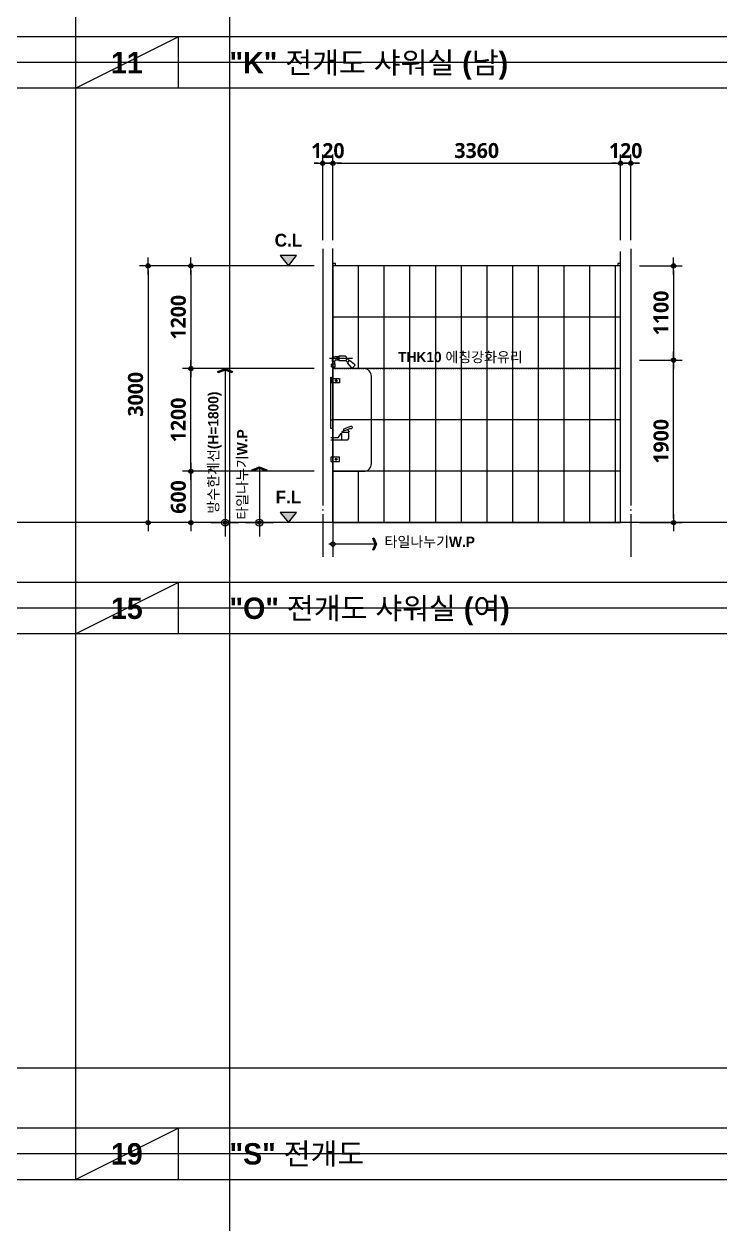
# Model space of a CAD drawing. Header units: millimetres. Extents: x 0 to 336000, y 0 to 30768.
# Drawn here: x 102138 to 110267, y 1000 to 15100 of the extents above; entities that cross this region are included whole.
import ezdxf
from ezdxf.enums import TextEntityAlignment as Align

# ---------------------------------------------------------------- set-up
doc = ezdxf.new("R2010")
doc.units = ezdxf.units.MM
doc.header["$LTSCALE"] = 50
doc.linetypes.add('CEN', pattern=[62, 60, -1, 0, -1])
doc.linetypes.add('HID', pattern=[0.5, 0.25, -0.25])
doc.layers.get('Defpoints').update_dxf_attribs({"color": 153})
for name, color, linetype in [('A-ANNO-GRA1', 7, 'Continuous'), ('A-ANNO-LEAD', 4, 'Continuous'), ('A-ANNO-SYMB', 7, 'Continuous'), ('A-ANNO-TEXT1', 7, 'Continuous'), ('A-CEN', 1, 'CEN'), ('A-FLOR-TOIL-ELE2', 4, 'Continuous'), ('A-FLOR-TOIL-TILE', 8, 'Continuous'), ('A-FLOR-TOIL-WALL', 6, 'Continuous'), ('A-ST-AXIS-DIM', 7, 'Continuous'), ('CEN', 1, 'Continuous'), ('DIM', 7, 'Continuous'), ('ELE2', 3, 'Continuous'), ('HID', 7, 'HID'), ('TIL', 8, 'Continuous')]:
    doc.layers.add(name, color=color, linetype=linetype)
doc.layers.add('G(그리드1)', color=185, linetype='Continuous', plot=False)
doc.layers.add('G(그리드2)', color=235, linetype='Continuous', plot=False)
doc.styles.add('2020음성 1차', font='나눔고딕Bold.ttf')
doc.styles.add('SH_진천_나눔', font='')
doc.styles.get('SH_진천_나눔').set_extended_font_data('NanumGothic', bold=True)
doc.dimstyles.new('SHP 50', dxfattribs={"dimscale": 50, "dimtxt": 3.5, "dimasz": 1, "dimexe": 2, "dimexo": 2, "dimgap": 1, "dimtad": 1, "dimdec": 0, "dimzin": 0, "dimdsep": 46, "dimtxsty": 'SH_진천_나눔', "dimblk": 'DIMDOT', "dimcen": 0.09, "dimclrd": 256, "dimclre": 256, "dimclrt": 3, "dimadec": 0, "dimazin": 1, "dimtfac": 1, "dimtdec": 0, "dimtix": 1, "dimtmove": 2, "dimatfit": 0, "dimldrblk": 'DIMDOT', "dimfxl": 1, "dimtolj": 1, "dimtzin": 0, "dimlwd": -1, "dimlwe": -1, "dimarcsym": 0})

# ---------------------------------------------------------------- blocks, each defined once
blk = doc.blocks.new('DIMDOT')
at = {"color": 0}
blk.add_line((-2, 0), (2, 0), dxfattribs=at)
for radius in [0.5, 0.25]:
    blk.add_circle((0, 0), radius, dxfattribs=at)
blk = doc.blocks.new('*D21476')
at = {"layer": 'A-ST-AXIS-DIM'}
for p, q in [((105626, 12575), (105626, 13575)), ((105746, 12575), (105746, 13575)), ((105576, 13475), (105526, 13475)), ((105746, 13475), (105626, 13475)), ((105796, 13475), (105846, 13475))]:
    blk.add_line(p, q, dxfattribs=at)
at = {"layer": 'Defpoints', "color": 0}
for p in [(105626, 13475), (105626, 12475), (105746, 12475)]:
    blk.add_point(p, dxfattribs=at)
at = {"layer": 'A-ST-AXIS-DIM', "linetype": 'ByBlock', "xscale": 50, "yscale": 50, "zscale": 50}
blk.add_blockref('DIMDOT', (105626, 13475), dxfattribs=at)
at = {"layer": 'A-ST-AXIS-DIM', "linetype": 'ByBlock', "xscale": 50, "yscale": 50, "zscale": 50, "rotation": 180}
blk.add_blockref('DIMDOT', (105746, 13475), dxfattribs=at)
at = {"layer": 'A-ST-AXIS-DIM', "color": 3, "insert": (105686, 13621), "char_height": 175, "attachment_point": 5, "style": 'SH_진천_나눔'}
blk.add_mtext('\\A1;120', dxfattribs=at)
blk = doc.blocks.new('*D21477')
at = {"layer": 'A-ST-AXIS-DIM'}
for p, q in [((105746, 12575), (105746, 13575)), ((109106, 12575), (109106, 13575)), ((105796, 13475), (109056, 13475))]:
    blk.add_line(p, q, dxfattribs=at)
at = {"layer": 'Defpoints', "color": 0}
for p in [(109106, 13475), (105746, 12475), (109106, 12475)]:
    blk.add_point(p, dxfattribs=at)
at = {"layer": 'A-ST-AXIS-DIM', "linetype": 'ByBlock', "xscale": 50, "yscale": 50, "zscale": 50, "rotation": 180}
blk.add_blockref('DIMDOT', (105746, 13475), dxfattribs=at)
at = {"layer": 'A-ST-AXIS-DIM', "linetype": 'ByBlock', "xscale": 50, "yscale": 50, "zscale": 50}
blk.add_blockref('DIMDOT', (109106, 13475), dxfattribs=at)
at = {"layer": 'A-ST-AXIS-DIM', "color": 3, "insert": (107426, 13622), "char_height": 175, "attachment_point": 5, "style": 'SH_진천_나눔'}
blk.add_mtext('\\A1;3360', dxfattribs=at)
blk = doc.blocks.new('*D21478')
at = {"layer": 'A-ST-AXIS-DIM'}
for p, q in [((109106, 12575), (109106, 13575)), ((109226, 12575), (109226, 13575)), ((109056, 13475), (109006, 13475)), ((109106, 13475), (109226, 13475)), ((109276, 13475), (109326, 13475))]:
    blk.add_line(p, q, dxfattribs=at)
at = {"layer": 'Defpoints', "color": 0}
for p in [(109226, 13475), (109106, 12475), (109226, 12475)]:
    blk.add_point(p, dxfattribs=at)
at = {"layer": 'A-ST-AXIS-DIM', "linetype": 'ByBlock', "xscale": 50, "yscale": 50, "zscale": 50}
blk.add_blockref('DIMDOT', (109106, 13475), dxfattribs=at)
at = {"layer": 'A-ST-AXIS-DIM', "linetype": 'ByBlock', "xscale": 50, "yscale": 50, "zscale": 50, "rotation": 180}
blk.add_blockref('DIMDOT', (109226, 13475), dxfattribs=at)
at = {"layer": 'A-ST-AXIS-DIM', "color": 3, "insert": (109166, 13621), "char_height": 175, "attachment_point": 5, "style": 'SH_진천_나눔'}
blk.add_mtext('\\A1;120', dxfattribs=at)
blk = doc.blocks.new('*D21479')
at = {"layer": 'A-ST-AXIS-DIM'}
for p, q in [((105526, 12275), (103486, 12275)), ((103586, 12225), (103586, 9325)), ((105526, 9275), (103486, 9275))]:
    blk.add_line(p, q, dxfattribs=at)
at = {"layer": 'Defpoints', "color": 0}
for p in [(105626, 12275), (103586, 9275), (105626, 9275)]:
    blk.add_point(p, dxfattribs=at)
at = {"layer": 'A-ST-AXIS-DIM', "linetype": 'ByBlock', "xscale": 50, "yscale": 50, "zscale": 50}
for p, rotation in [((103586, 12275), 90), ((103586, 9275), 270)]:
    blk.add_blockref('DIMDOT', p, dxfattribs=dict(at, rotation=rotation))
at = {"layer": 'A-ST-AXIS-DIM', "color": 3, "insert": (103440, 10775), "char_height": 175, "attachment_point": 5, "rotation": 90, "style": 'SH_진천_나눔'}
blk.add_mtext('\\A1;3000', dxfattribs=at)
blk = doc.blocks.new('*D21480')
at = {"layer": 'A-ST-AXIS-DIM'}
for p, q in [((105526, 11075), (103986, 11075)), ((104086, 9925), (104086, 11025)), ((105526, 9875), (103986, 9875))]:
    blk.add_line(p, q, dxfattribs=at)
at = {"layer": 'Defpoints', "color": 0}
for p in [(104086, 11075), (105626, 11075), (105626, 9875)]:
    blk.add_point(p, dxfattribs=at)
at = {"layer": 'A-ST-AXIS-DIM', "linetype": 'ByBlock', "xscale": 50, "yscale": 50, "zscale": 50}
for p, rotation in [((104086, 11075), 90), ((104086, 9875), 270)]:
    blk.add_blockref('DIMDOT', p, dxfattribs=dict(at, rotation=rotation))
at = {"layer": 'A-ST-AXIS-DIM', "color": 3, "insert": (103940, 10475), "char_height": 175, "attachment_point": 5, "rotation": 90, "style": 'SH_진천_나눔'}
blk.add_mtext('\\A1;1200', dxfattribs=at)
blk = doc.blocks.new('*D21481')
at = {"layer": 'A-ST-AXIS-DIM'}
for p, q in [((105526, 9875), (103986, 9875)), ((104086, 9825), (104086, 9325)), ((105526, 9275), (103986, 9275))]:
    blk.add_line(p, q, dxfattribs=at)
at = {"layer": 'Defpoints', "color": 0}
for p in [(105626, 9875), (104086, 9275), (105626, 9275)]:
    blk.add_point(p, dxfattribs=at)
at = {"layer": 'A-ST-AXIS-DIM', "linetype": 'ByBlock', "xscale": 50, "yscale": 50, "zscale": 50}
for p, rotation in [((104086, 9875), 90), ((104086, 9275), 270)]:
    blk.add_blockref('DIMDOT', p, dxfattribs=dict(at, rotation=rotation))
at = {"layer": 'A-ST-AXIS-DIM', "color": 3, "insert": (103940, 9575), "char_height": 175, "attachment_point": 5, "rotation": 90, "style": 'SH_진천_나눔'}
blk.add_mtext('\\A1;600', dxfattribs=at)
blk = doc.blocks.new('*D21482')
at = {"layer": 'A-ST-AXIS-DIM'}
for p, q in [((109326, 11175), (109826, 11175)), ((109726, 9325), (109726, 11125)), ((109326, 9275), (109826, 9275))]:
    blk.add_line(p, q, dxfattribs=at)
at = {"layer": 'Defpoints', "color": 0}
for p in [(109226, 11175), (109726, 11175), (109226, 9275)]:
    blk.add_point(p, dxfattribs=at)
at = {"layer": 'A-ST-AXIS-DIM', "linetype": 'ByBlock', "xscale": 50, "yscale": 50, "zscale": 50}
for p, rotation in [((109726, 11175), 90), ((109726, 9275), 270)]:
    blk.add_blockref('DIMDOT', p, dxfattribs=dict(at, rotation=rotation))
at = {"layer": 'A-ST-AXIS-DIM', "color": 3, "insert": (109580, 10225), "char_height": 175, "attachment_point": 5, "rotation": 90, "style": 'SH_진천_나눔'}
blk.add_mtext('\\A1;1900', dxfattribs=at)
blk = doc.blocks.new('*D21483')
at = {"layer": 'A-ST-AXIS-DIM'}
for p, q in [((109326, 12275), (109826, 12275)), ((109726, 12225), (109726, 11225)), ((109326, 11175), (109826, 11175))]:
    blk.add_line(p, q, dxfattribs=at)
at = {"layer": 'Defpoints', "color": 0}
for p in [(109226, 12275), (109226, 11175), (109726, 11175)]:
    blk.add_point(p, dxfattribs=at)
at = {"layer": 'A-ST-AXIS-DIM', "linetype": 'ByBlock', "xscale": 50, "yscale": 50, "zscale": 50}
for p, rotation in [((109726, 12275), 90), ((109726, 11175), 270)]:
    blk.add_blockref('DIMDOT', p, dxfattribs=dict(at, rotation=rotation))
at = {"layer": 'A-ST-AXIS-DIM', "color": 3, "insert": (109580, 11725), "char_height": 175, "attachment_point": 5, "rotation": 90, "style": 'SH_진천_나눔'}
blk.add_mtext('\\A1;1100', dxfattribs=at)
blk = doc.blocks.new('ARROWX')
blk.add_lwpolyline([(-0.2, -0.5), (-0.293, -0.463), (-0.108, 0), (-0.293, 0.463), (-0.2, 0.5), (0, 0)], close=True)
for points in [[(-0.2, 0.5), (-0.293, 0.463), (0, 0), (-0.108, 0)], [(0, 0), (-0.108, 0), (-0.2, -0.5), (-0.293, -0.463)]]:
    blk.add_solid(points)
blk = doc.blocks.new('Z_DOT')
at = {"layer": 'DIM', "color": 0}
for p, q in [((0, -3), (0, 3)), ((-3, 0), (3, 0))]:
    blk.add_line(p, q, dxfattribs=at)
for radius in [0.75, 0.375]:
    blk.add_circle((0, 0), radius, dxfattribs=at)
blk = doc.blocks.new('_CIDOTB')
at = {"color": 0, "linetype": 'ByBlock'}
blk.add_line((2, 0), (-1, 0), dxfattribs=at)
blk.add_circle((0, 0), 0.5, dxfattribs=at)
blk = doc.blocks.new('*D21484')
at = {"layer": 'A-ST-AXIS-DIM'}
for p, q in [((105526, 12275), (103986, 12275)), ((104086, 12225), (104086, 11125)), ((105526, 11075), (103986, 11075))]:
    blk.add_line(p, q, dxfattribs=at)
at = {"layer": 'Defpoints', "color": 0}
for p in [(105626, 12275), (104086, 11075), (105626, 11075)]:
    blk.add_point(p, dxfattribs=at)
at = {"layer": 'A-ST-AXIS-DIM', "linetype": 'ByBlock', "xscale": 50, "yscale": 50, "zscale": 50}
for p, rotation in [((104086, 12275), 90), ((104086, 11075), 270)]:
    blk.add_blockref('DIMDOT', p, dxfattribs=dict(at, rotation=rotation))
at = {"layer": 'A-ST-AXIS-DIM', "color": 3, "insert": (103940, 11675), "char_height": 175, "attachment_point": 5, "rotation": 90, "style": 'SH_진천_나눔'}
blk.add_mtext('\\A1;1200', dxfattribs=at)

msp = doc.modelspace()

# ---------------------------------------------------------------- hatches: boundary and pattern name
at = {"layer": 'A-ANNO-SYMB', "transparency": 33554687}
h = msp.add_hatch(color=256, dxfattribs=at)
h.dxf.hatch_style = 1
h.paths.add_polyline_path([(105321.6, 12395.5), (105130.7, 12395.5), (105226.1, 12275)])
h = msp.add_hatch(color=256, dxfattribs=at)
h.dxf.hatch_style = 1
h.paths.add_polyline_path([(105321.6, 9395.5), (105130.7, 9395.5), (105226.1, 9275)])

# ---------------------------------------------------------------- linework, layer by layer
for p, q in [((105746.1, 9275), (105746.1, 12479.1)), ((109106.1, 9275), (109106.1, 12442.7))]:
    msp.add_line(p, q)
at = {"layer": 'A-ANNO-GRA1'}
for p, q in [((102737.4, 27100), (102737.4, 1600)), ((119874.8, 14950), (85600, 14950)), ((103937.4, 14950), (103937.4, 14350)), ((119874.8, 14350), (85600, 14350)), ((119874.8, 8575), (85600, 8575)), ((103937.4, 8575), (103937.4, 7975)), ((119874.8, 7975), (85600, 7975)), ((119874.8, 2200), (85600, 2200)), ((103937.4, 2200), (103937.4, 1600))]:
    msp.add_line(p, q, dxfattribs=at)
msp.add_lwpolyline([(85600, 27100), (85600, 1600), (119874.8, 1600), (119874.8, 27100)], close=True, dxfattribs=at)
at = {"layer": 'A-ANNO-LEAD'}
msp.add_lwpolyline([(106037, 10970.3, 0, 40, 0), (106103.8, 11070, 0, 0, 0), (106192.1, 11201.6, 0, 0, 0), (106442.1, 11201.6, 0, 0, 0)], format="xyseb", dxfattribs=at)
at = {"layer": 'A-ANNO-SYMB'}
for p, q in [((104486.1, 11056.4), (104486.1, 9376.4)), ((104886.1, 9900.4), (104886.1, 9437)), ((106232.2, 9025), (105846.1, 9025))]:
    msp.add_line(p, q, dxfattribs=at)
at = {"layer": 'A-ANNO-SYMB', "transparency": 33554687}
for points in [[(105321.6, 12395.5), (105130.7, 12395.5), (105226.1, 12275)], [(105321.6, 9395.5), (105130.7, 9395.5), (105226.1, 9275)]]:
    msp.add_lwpolyline(points, close=True, dxfattribs=at)
at = {"layer": 'A-CEN'}
for p, q in [((105626.1, 12475), (105626.1, 8875)), ((109226.1, 12475), (109226.1, 8875))]:
    msp.add_line(p, q, dxfattribs=at)
at = {"layer": 'A-FLOR-TOIL-ELE2'}
for p, q in [((105972.4, 11192.9), (105707.1, 11192.9)), ((105736, 11160.6), (105767.3, 11160.6)), ((105739.3, 11158.9), (105739.3, 11160.6)), ((105739.3, 11158.9), (105739.3, 11129.2)), ((105762.4, 11158.9), (105762.4, 11160.6)), ((105762.4, 11158.9), (105762.4, 11129.2)), ((105767.3, 11160.6), (105767.3, 11166.2)), ((105773.9, 11216.7), (105813.6, 11216.7)), ((105779.9, 11178.7), (105813.6, 11178.7)), ((105795.4, 11216.7), (105795.4, 11178.7)), ((105795.4, 11183.7), (105813.6, 11183.7)), ((105895.2, 11169.9), (105917.3, 11149)), ((105909.3, 11195.2), (105935.7, 11168.8)), ((105939, 11172.1), (105912.6, 11144.1)), ((105912.6, 11144.1), (105958.6, 11088.3)), ((105939, 11172.1), (105998.5, 11128.5)), ((105734.3, 11121), (105721.1, 11121)), ((105734.3, 11097.9), (105721.1, 11097.9)), ((105734.3, 11129.2), (105767.3, 11129.2)), ((105734.3, 11092.9), (105734.3, 11129.2)), ((105767.3, 11092.9), (105734.3, 11092.9)), ((105767.3, 11129.2), (105767.3, 11092.9)), ((105999.8, 11109.4), (105977, 11087.2)), ((105721.1, 10910), (105721.1, 10960)), ((105768.6, 10935), (105798.6, 10935)), ((105783.6, 10950), (105783.6, 10920)), ((105835.1, 10314.6), (105802.4, 10266.5)), ((105848.9, 10314.6), (105835.1, 10314.6)), ((105848.9, 10314.6), (105853.6, 10331.8)), ((105848.9, 10240.7), (105848.9, 10314.6)), ((105852.3, 10331.8), (105857.5, 10343.9)), ((105852.3, 10331.8), (105934.1, 10331.8)), ((105857.5, 10343.9), (105864.3, 10343.9)), ((105953.8, 10376.5), (105864.3, 10343.9)), ((105867.8, 10366.2), (105864.3, 10343.9)), ((105952, 10398.9), (105867.8, 10366.2)), ((105915.9, 10362.8), (105934.1, 10331.8)), ((105928, 10331.8), (105928, 10257.9)), ((105965.8, 10398.9), (105952, 10398.9)), ((105802.4, 10266.5), (105721.1, 10266.5)), ((105848.9, 10240.7), (105721.1, 10240.7)), ((105910.8, 10240.7), (105848.9, 10240.7)), ((105928, 10257.9), (105910.8, 10240.7)), ((105721.1, 10040), (105721.1, 9990)), ((105768.6, 10015), (105798.6, 10015)), ((105783.6, 10000), (105783.6, 10030)), ((105751.1, 9875), (106111.1, 9875))]:
    msp.add_line(p, q, dxfattribs=at)
msp.add_lwpolyline([(105892.8, 11220), (105813.6, 11220), (105813.6, 11168.8), (105893.1, 11168.8)], dxfattribs=at)
for points in [[(105721.1, 10975), (105741.1, 10975), (105741.1, 10375), (105721.1, 10375)], [(105821.1, 10910), (105721.1, 10910), (105721.1, 10960), (105821.1, 10960)], [(105724.1, 10910), (105721.1, 10910), (105721.1, 10960), (105724.1, 10960)], [(105821.1, 10040), (105721.1, 10040), (105721.1, 9990), (105821.1, 9990)], [(105724.1, 10040), (105721.1, 10040), (105721.1, 9990), (105724.1, 9990)]]:
    msp.add_lwpolyline(points, close=True, dxfattribs=at)
for centre in [(105783.6, 10935), (105783.6, 10015)]:
    msp.add_circle(centre, 10, dxfattribs=at)
for centre, radius, start, end in [((105791.6, 11163.9), 55.7, 108.44262, 183.3809), ((105779.9, 11166.2), 12.5, 90, 180), ((105881.5, 11194.3), 28, 294.42444, 66.11158), ((105968.3, 11096.2), 12.5, 219.48414, 314.18117), ((105991.1, 11118.4), 12.5, 314.18117, 53.70686), ((105960.6, 10387.3), 12.7, 237.73352, 65.64511)]:
    msp.add_arc(centre, radius, start, end, dxfattribs=at)
at = {"layer": 'A-FLOR-TOIL-TILE'}
for p, q in [((109106.1, 12275), (105746.1, 12275)), ((106046.1, 11075), (106046.1, 12275)), ((106346.1, 9275), (106346.1, 12275)), ((106646.1, 9275), (106646.1, 12275)), ((106946.1, 9275), (106946.1, 12275)), ((107246.1, 9275), (107246.1, 12275)), ((107546.1, 9275), (107546.1, 12275)), ((107846.1, 9275), (107846.1, 12275)), ((108146.1, 9275), (108146.1, 12275)), ((108446.1, 9275), (108446.1, 12275)), ((108746.1, 9275), (108746.1, 12275)), ((109046.1, 9275), (109046.1, 12275)), ((109106.1, 11675), (105746.1, 11675)), ((109106.1, 11075), (105746.1, 11075)), ((109106.1, 10475), (105746.1, 10475)), ((109106.1, 9875), (105746.1, 9875)), ((106046.1, 9275), (106046.1, 9875))]:
    msp.add_line(p, q, dxfattribs=at)
at = {"layer": 'A-FLOR-TOIL-WALL'}
msp.add_lwpolyline([(106196.1, 10985, 0.4142136), (106106.1, 11075), (105746.1, 11075), (105746.1, 9875), (106106.1, 9875, 0.4142136), (106196.1, 9965)], format="xyb", close=True, dxfattribs=at)
at = {"layer": 'CEN'}
msp.add_line((105746.1, 9275), (105746.1, 8875), dxfattribs=at)
at = {"layer": 'ELE2'}
msp.add_lwpolyline([(109106.1, 12275), (109106.1, 12305), (109076.1, 12305), (109076.1, 12275), (105776.1, 12275), (105776.1, 12305), (105746.1, 12305), (105746.1, 12275), (105746.1, 9275), (109106.1, 9275)], close=True, dxfattribs=at)
at = {"layer": 'G(그리드1)'}
for p, q in [((120074.8, 9275), (85000, 9275)), ((120474.8, 2900), (85000, 2900))]:
    msp.add_line(p, q, dxfattribs=at)
at = {"layer": 'G(그리드2)'}
for p, q in [((104537.4, 27100), (104537.4, 1000)), ((102737.4, 14350), (103937.4, 14950)), ((120474.8, 14650), (85000, 14650)), ((102737.4, 7975), (103937.4, 8575)), ((120474.8, 8275), (85000, 8275)), ((102737.4, 1600), (103937.4, 2200)), ((120474.8, 1900), (85000, 1900))]:
    msp.add_line(p, q, dxfattribs=at)
at = {"layer": 'HID'}
msp.add_line((105746.1, 11075), (109106.1, 11075), dxfattribs=at)
at = {"layer": 'TIL'}
msp.add_line((105721.1, 10475), (105746.1, 10475), dxfattribs=at)

# ---------------------------------------------------------------- block references
at = {"layer": 'A-ANNO-SYMB'}
for name, p, xscale, yscale, zscale, rotation in [('ARROWX', (104486.1, 11075), 172.7999999999884, 172.7999999999884, 172.7999999999884, 90), ('ARROWX', (104886.1, 9926.2), 172.7999999999884, 172.7999999999884, 172.7999999999884, 90), ('Z_DOT', (104486.1, 9275), 54, 54, 54, 270), ('Z_DOT', (104886.1, 9275), 54, 54, 54, 270)]:
    msp.add_blockref(name, p, dxfattribs=dict(at, xscale=xscale, yscale=yscale, zscale=zscale, rotation=rotation))
for name, p, xscale, yscale, zscale in [('_CIDOTB', (105746.1, 9025), 50, 50, 50), ('ARROWX', (106253.8, 9025), 144, 144, 144)]:
    msp.add_blockref(name, p, dxfattribs=dict(at, xscale=xscale, yscale=yscale, zscale=zscale))

# ---------------------------------------------------------------- texts
at = {"layer": 'A-ANNO-TEXT1', "style": '2020음성 1차'}
for s, height, p in [('"K" 전개도 샤워실 (남)', 250, (104537.4, 14650)), ('타일나누기W.P', 120, (106349, 9051.4)), ('"O" 전개도 샤워실 (여)', 250, (104537.4, 8275)), ('"S" 전개도', 250, (104537.4, 1900))]:
    msp.add_text(s, height=height, dxfattribs=at).set_placement(p, align=Align.MIDDLE_LEFT)
for s, height, p in [('11', 250, (103337.4, 14650)), ('C.L', 150, (105226.1, 12575.5)), ('F.L', 150, (105226.1, 9575.5)), ('15', 250, (103337.4, 8275)), ('19', 250, (103337.4, 1900))]:
    msp.add_text(s, height=height, dxfattribs=at).set_placement(p, align=Align.MIDDLE_CENTER)
msp.add_text('THK10 에칭강화유리', height=120, dxfattribs=at).set_placement((106507.4, 11150.4))
at = {"layer": 'A-ANNO-TEXT1', "color": 1, "style": '2020음성 1차'}
msp.add_text('방수한계선(H=1800)', height=120, rotation=90, dxfattribs=at).set_placement((104407.5, 9380.3))
at = {"layer": 'A-ANNO-TEXT1', "style": '2020음성 1차'}
msp.add_text('타일나누기W.P', height=120, rotation=90, dxfattribs=at).set_placement((104745.9, 9309.9))

# ---------------------------------------------------------------- dimensions: what is measured, and where the dimension line sits
at = {"layer": 'A-ST-AXIS-DIM'}
dim = msp.add_linear_dim(base=(105626.1, 13475), p1=(105746.1, 12475), p2=(105626.1, 12475), dimstyle='SHP 50', override={"dimtxsty": 'SH_진천_나눔', "dimldrblk": 'DIMDOT'}, dxfattribs=at)
dim.commit()
dim.dimension.update_dxf_attribs({"geometry": '*D21476', "text_midpoint": (105686.1, 13621.2)})
for base, p1, p2, angle, picture, middle in [((109106.1, 13475), (105746.1, 12475), (109106.1, 12475), 180, '*D21477', (107426.1, 13621.6)), ((109226.1, 13475), (109106.1, 12475), (109226.1, 12475), 180, '*D21478', (109166.1, 13621.2)), ((103586.1, 9275), (105626.1, 12275), (105626.1, 9275), 270, '*D21479', (103439.5, 10775)), ((104086.1, 11075), (105626.1, 12275), (105626.1, 11075), 270, '*D21484', (103939.9, 11675)), ((109726.1, 11175), (109226.1, 12275), (109226.1, 11175), 270, '*D21483', (109580.2, 11725)), ((104086.1, 11075), (105626.1, 9875), (105626.1, 11075), 90, '*D21480', (103939.9, 10475)), ((109726.1, 11175), (109226.1, 9275), (109226.1, 11175), 90, '*D21482', (109579.5, 10225)), ((104086.1, 9275), (105626.1, 9875), (105626.1, 9275), 270, '*D21481', (103939.5, 9575))]:
    dim = msp.add_linear_dim(base=base, p1=p1, p2=p2, angle=angle, dimstyle='SHP 50', override={"dimtxsty": 'SH_진천_나눔', "dimldrblk": 'DIMDOT'}, dxfattribs=at)
    dim.commit()
    dim.dimension.update_dxf_attribs({"geometry": picture, "text_midpoint": middle})

doc.saveas('drawing.dxf')
